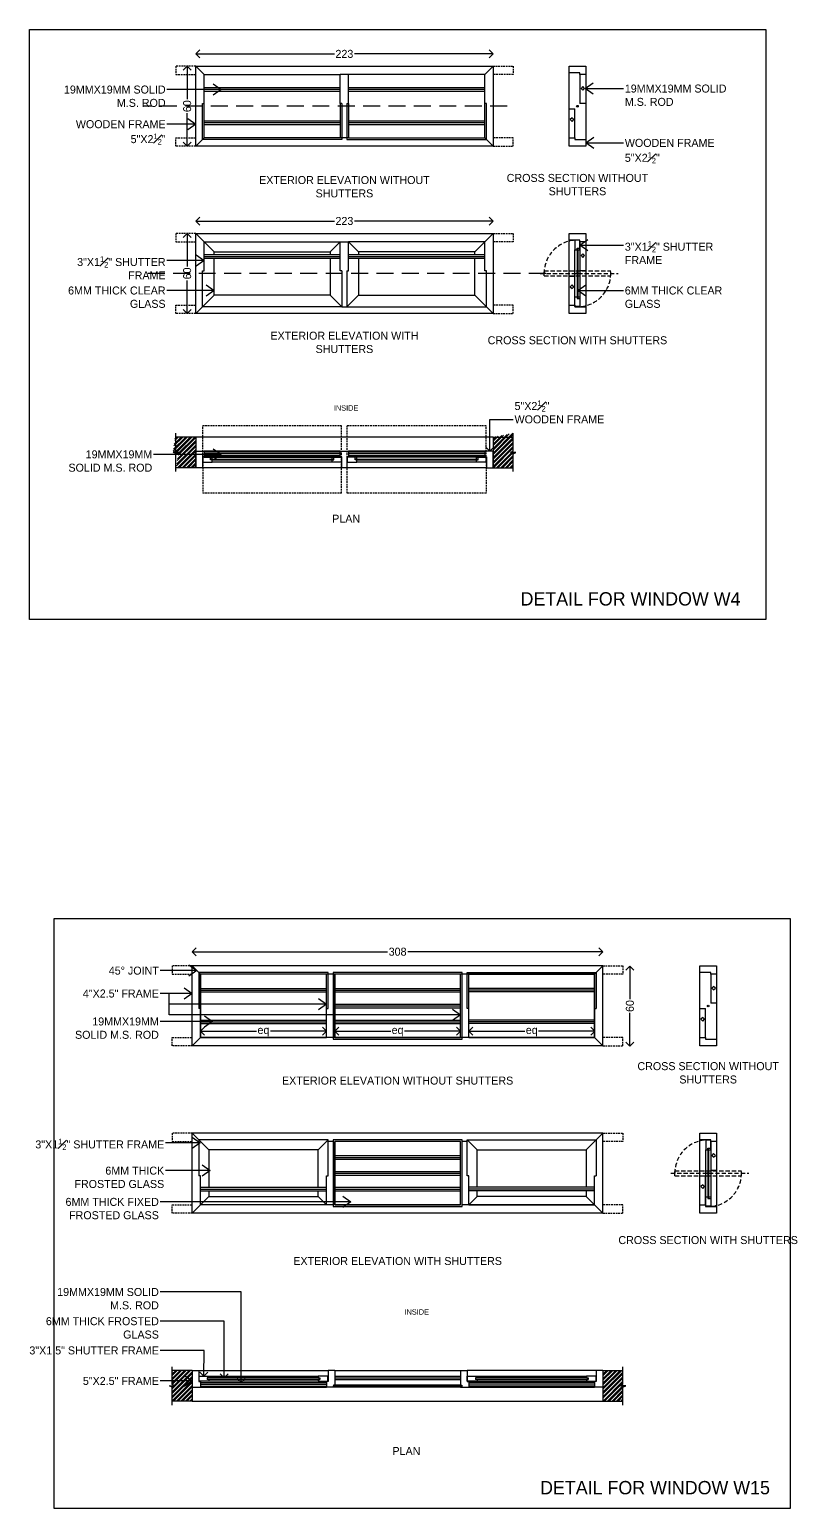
# Model space of a CAD drawing. Header units: metres. Extents: x -16 to 65907, y -5261 to 15511.
# Drawn here: x 33660 to 34236, y 8666 to 9775 of the extents above; entities that cross this region are included whole.
import ezdxf

# ---------------------------------------------------------------- set-up
doc = ezdxf.new("R2010")
doc.units = ezdxf.units.M
doc.header["$PDMODE"] = 67
doc.header["$PDSIZE"] = -5
doc.linetypes.add('DASHED', pattern=[19.05, 12.7, -6.35])
doc.layers.get('0').update_dxf_attribs({"color": 6})
for name, color, linetype in [('BC-DIMENSION', 8, 'Continuous'), ('BC-GREYCOLOR', 8, 'Continuous'), ('BC-HATCH', 8, 'Continuous'), ('BC-JOINERY', 93, 'Continuous'), ('BC-TEXT', 7, 'Continuous'), ('BC-WHITECOLOR', 7, 'Continuous')]:
    doc.layers.add(name, color=color, linetype=linetype)
doc.styles.add('BC-1IN10-2', font='FreeSans.ttf', dxfattribs={"height": 4})
doc.styles.add('BC-1IN10-3', font='FreeSans.ttf', dxfattribs={"height": 6})
doc.styles.add('BC-1IN50-1', font='FreeSans.ttf', dxfattribs={"height": 10})
doc.dimstyles.new('BC-1IN10-3', dxfattribs={"dimtxt": 6, "dimasz": 6, "dimexe": 0.18, "dimexo": 0.0625, "dimgap": 1, "dimtad": 0, "dimtoh": 1, "dimzin": 12, "dimdsep": 46, "dimtxsty": 'BC-1IN10-3', "dimblk": 'OPEN90', "dimcen": 0.09, "dimse1": 1, "dimse2": 1, "dimclrd": 256, "dimclre": 256, "dimclrt": 7, "dimadec": 0, "dimazin": 0, "dimtfac": 1, "dimtdec": 1, "dimtofl": 0, "dimtmove": 1, "dimatfit": 3, "dimldrblk": 'OPEN90', "dimfxl": 0, "dimtolj": 1, "dimtzin": 0, "dimlwd": -3, "dimarcsym": 0})
doc.dimstyles.new('BC-1IN50-1', dxfattribs={"dimtxt": 10, "dimasz": 10, "dimexe": 0.18, "dimexo": 0.0625, "dimgap": 1, "dimtad": 0, "dimdec": 1, "dimzin": 12, "dimdsep": 46, "dimtxsty": 'BC-1IN50-1', "dimblk": 'OPEN90', "dimcen": 0.09, "dimse1": 1, "dimse2": 1, "dimclrd": 8, "dimclre": 256, "dimclrt": 7, "dimadec": 0, "dimazin": 0, "dimtfac": 1, "dimtdec": 0, "dimtofl": 0, "dimtmove": 1, "dimatfit": 3, "dimfxl": 0, "dimtolj": 1, "dimtzin": 0, "dimlwd": -3, "dimarcsym": 0})

# ---------------------------------------------------------------- blocks, each defined once
blk = doc.blocks.new('_OPEN90')
at = {"color": 0, "linetype": 'ByBlock'}
for p, q in [((0, 0), (-1, 0)), ((-0.5, 0.5), (0, 0)), ((0, 0), (-0.5, -0.5))]:
    blk.add_line(p, q, dxfattribs=at)
blk = doc.blocks.new('*D818')
at = {"layer": 'BC-DIMENSION', "lineweight": -3}
for p, q in [((33791, 9756.3), (33889, 9756.3)), ((34002, 9756.3), (33904, 9756.3))]:
    blk.add_line(p, q, dxfattribs=at)
at = {"layer": 'Defpoints', "color": 0}
for p in [(33785, 9756.3), (33785, 9747.1), (34008, 9747.1)]:
    blk.add_point(p, dxfattribs=at)
at = {"layer": 'BC-DIMENSION', "lineweight": -3, "xscale": 6, "yscale": 6, "zscale": 6, "rotation": 180}
blk.add_blockref('_OPEN90', (33785, 9756.3), dxfattribs=at)
at = {"layer": 'BC-DIMENSION', "lineweight": -3, "xscale": 6, "yscale": 6, "zscale": 6}
blk.add_blockref('_OPEN90', (34008, 9756.3), dxfattribs=at)
at = {"layer": 'BC-DIMENSION', "color": 7, "insert": (33896.5, 9756.3), "char_height": 6, "attachment_point": 5, "style": 'BC-1IN10-3'}
blk.add_mtext('\\A1;223', dxfattribs=at)
blk = doc.blocks.new('*D820')
at = {"layer": 'BC-DIMENSION', "lineweight": -3}
for p, q in [((33778.6, 9741.1), (33778.6, 9722.3)), ((33778.6, 9693.1), (33778.6, 9711.9))]:
    blk.add_line(p, q, dxfattribs=at)
at = {"layer": 'Defpoints', "color": 0}
for p in [(33778.6, 9747.1), (33785, 9747.1), (33785, 9687.1)]:
    blk.add_point(p, dxfattribs=at)
at = {"layer": 'BC-DIMENSION', "lineweight": -3, "xscale": 6, "yscale": 6, "zscale": 6}
for p, rotation in [((33778.6, 9747.1), 90), ((33778.6, 9687.1), 270)]:
    blk.add_blockref('_OPEN90', p, dxfattribs=dict(at, rotation=rotation))
at = {"layer": 'BC-DIMENSION', "color": 7, "insert": (33778.6, 9717.1), "char_height": 6, "attachment_point": 5, "rotation": 90, "style": 'BC-1IN10-3'}
blk.add_mtext('\\A1;60', dxfattribs=at)
blk = doc.blocks.new('*D821')
at = {"layer": 'BC-DIMENSION', "lineweight": -3}
for p, q in [((33791, 9631), (33889, 9631)), ((34002, 9631), (33904, 9631))]:
    blk.add_line(p, q, dxfattribs=at)
at = {"layer": 'Defpoints', "color": 0}
for p in [(33785, 9631), (33785, 9621.7), (34008, 9621.7)]:
    blk.add_point(p, dxfattribs=at)
at = {"layer": 'BC-DIMENSION', "lineweight": -3, "xscale": 6, "yscale": 6, "zscale": 6, "rotation": 180}
blk.add_blockref('_OPEN90', (33785, 9631), dxfattribs=at)
at = {"layer": 'BC-DIMENSION', "lineweight": -3, "xscale": 6, "yscale": 6, "zscale": 6}
blk.add_blockref('_OPEN90', (34008, 9631), dxfattribs=at)
at = {"layer": 'BC-DIMENSION', "color": 7, "insert": (33896.5, 9631), "char_height": 6, "attachment_point": 5, "style": 'BC-1IN10-3'}
blk.add_mtext('\\A1;223', dxfattribs=at)
blk = doc.blocks.new('*D822')
at = {"layer": 'BC-DIMENSION', "lineweight": -3}
for p, q in [((33778.6, 9615.7), (33778.6, 9596.9)), ((33778.6, 9567.7), (33778.6, 9586.5))]:
    blk.add_line(p, q, dxfattribs=at)
at = {"layer": 'Defpoints', "color": 0}
for p in [(33778.6, 9621.7), (33785, 9621.7), (33785, 9561.7)]:
    blk.add_point(p, dxfattribs=at)
at = {"layer": 'BC-DIMENSION', "lineweight": -3, "xscale": 6, "yscale": 6, "zscale": 6}
for p, rotation in [((33778.6, 9621.7), 90), ((33778.6, 9561.7), 270)]:
    blk.add_blockref('_OPEN90', p, dxfattribs=dict(at, rotation=rotation))
at = {"layer": 'BC-DIMENSION', "color": 7, "insert": (33778.6, 9591.7), "char_height": 6, "attachment_point": 5, "rotation": 90, "style": 'BC-1IN10-3'}
blk.add_mtext('\\A1;60', dxfattribs=at)
blk = doc.blocks.new('*D878')
at = {"layer": 'BC-DIMENSION', "lineweight": -3}
for p, q in [((33788.4, 9083), (33928.9, 9083)), ((34084.4, 9083), (33944, 9083))]:
    blk.add_line(p, q, dxfattribs=at)
at = {"layer": 'Defpoints', "color": 0}
for p in [(33782.4, 9072.3), (34090.4, 9083), (34090.4, 9072.3)]:
    blk.add_point(p, dxfattribs=at)
at = {"layer": 'BC-DIMENSION', "lineweight": -3, "xscale": 6, "yscale": 6, "zscale": 6, "rotation": 180}
blk.add_blockref('_OPEN90', (33782.4, 9083), dxfattribs=at)
at = {"layer": 'BC-DIMENSION', "lineweight": -3, "xscale": 6, "yscale": 6, "zscale": 6}
blk.add_blockref('_OPEN90', (34090.4, 9083), dxfattribs=at)
at = {"layer": 'BC-DIMENSION', "color": 7, "insert": (33936.4, 9083), "char_height": 6, "attachment_point": 5, "style": 'BC-1IN10-3'}
blk.add_mtext('\\A1;308', dxfattribs=at)
blk = doc.blocks.new('*D879')
at = {"layer": 'BC-DIMENSION', "lineweight": -3}
for p, q in [((34110.6, 9066.3), (34110.6, 9047.5)), ((34110.6, 9018.3), (34110.6, 9037.1))]:
    blk.add_line(p, q, dxfattribs=at)
at = {"layer": 'Defpoints', "color": 0}
for p in [(34090.4, 9072.3), (34090.4, 9012.3), (34110.6, 9012.3)]:
    blk.add_point(p, dxfattribs=at)
at = {"layer": 'BC-DIMENSION', "lineweight": -3, "xscale": 6, "yscale": 6, "zscale": 6}
for p, rotation in [((34110.6, 9072.3), 90), ((34110.6, 9012.3), 270)]:
    blk.add_blockref('_OPEN90', p, dxfattribs=dict(at, rotation=rotation))
at = {"layer": 'BC-DIMENSION', "color": 7, "insert": (34110.6, 9042.3), "char_height": 6, "attachment_point": 5, "rotation": 90, "style": 'BC-1IN10-3'}
blk.add_mtext('\\A1;60', dxfattribs=at)
blk = doc.blocks.new('*D880')
at = {"layer": 'BC-DIMENSION', "lineweight": -3}
for p, q in [((33794.7, 9023.4), (33830.7, 9023.4)), ((33877, 9023.4), (33841, 9023.4))]:
    blk.add_line(p, q, dxfattribs=at)
at = {"layer": 'Defpoints', "color": 0}
for p in [(33788.7, 9023.4), (33788.7, 9018.6), (33883, 9018.6)]:
    blk.add_point(p, dxfattribs=at)
at = {"layer": 'BC-DIMENSION', "lineweight": -3, "xscale": 6, "yscale": 6, "zscale": 6, "rotation": 180}
blk.add_blockref('_OPEN90', (33788.7, 9023.4), dxfattribs=at)
at = {"layer": 'BC-DIMENSION', "lineweight": -3, "xscale": 6, "yscale": 6, "zscale": 6}
blk.add_blockref('_OPEN90', (33883, 9023.4), dxfattribs=at)
at = {"layer": 'BC-DIMENSION', "color": 7, "insert": (33835.8, 9023.4), "char_height": 6, "attachment_point": 5, "style": 'BC-1IN10-3'}
blk.add_mtext('\\A1;{eq}', dxfattribs=at)
blk = doc.blocks.new('*D881')
at = {"layer": 'BC-DIMENSION', "lineweight": -3}
for p, q in [((33895.3, 9023.4), (33931.3, 9023.4)), ((33977.6, 9023.4), (33941.5, 9023.4))]:
    blk.add_line(p, q, dxfattribs=at)
at = {"layer": 'Defpoints', "color": 0}
for p in [(33889.3, 9023.4), (33889.3, 9018.6), (33983.6, 9018.6)]:
    blk.add_point(p, dxfattribs=at)
at = {"layer": 'BC-DIMENSION', "lineweight": -3, "xscale": 6, "yscale": 6, "zscale": 6, "rotation": 180}
blk.add_blockref('_OPEN90', (33889.3, 9023.4), dxfattribs=at)
at = {"layer": 'BC-DIMENSION', "lineweight": -3, "xscale": 6, "yscale": 6, "zscale": 6}
blk.add_blockref('_OPEN90', (33983.6, 9023.4), dxfattribs=at)
at = {"layer": 'BC-DIMENSION', "color": 7, "insert": (33936.4, 9023.4), "char_height": 6, "attachment_point": 5, "style": 'BC-1IN10-3'}
blk.add_mtext('\\A1;{eq}', dxfattribs=at)
blk = doc.blocks.new('*D882')
at = {"layer": 'BC-DIMENSION', "lineweight": -3}
for p, q in [((33995.8, 9023.4), (34031.9, 9023.4)), ((34078.2, 9023.4), (34042.1, 9023.4))]:
    blk.add_line(p, q, dxfattribs=at)
at = {"layer": 'Defpoints', "color": 0}
for p in [(33989.8, 9023.4), (33989.8, 9018.6), (34084.2, 9018.6)]:
    blk.add_point(p, dxfattribs=at)
at = {"layer": 'BC-DIMENSION', "lineweight": -3, "xscale": 6, "yscale": 6, "zscale": 6, "rotation": 180}
blk.add_blockref('_OPEN90', (33989.8, 9023.4), dxfattribs=at)
at = {"layer": 'BC-DIMENSION', "lineweight": -3, "xscale": 6, "yscale": 6, "zscale": 6}
blk.add_blockref('_OPEN90', (34084.2, 9023.4), dxfattribs=at)
at = {"layer": 'BC-DIMENSION', "color": 7, "insert": (34037, 9023.4), "char_height": 6, "attachment_point": 5, "style": 'BC-1IN10-3'}
blk.add_mtext('\\A1;{eq}', dxfattribs=at)

msp = doc.modelspace()

# ---------------------------------------------------------------- hatches: boundary and pattern name
at = {"layer": 'BC-GREYCOLOR'}
h = msp.add_hatch(dxfattribs=at)
h.set_pattern_fill('ANSI32', color=256, scale=0.25, style=0)
h.paths.add_polyline_path([(33782.422, 8745.942), (33782.422, 8768.942), (33767.422, 8768.942), (33767.422, 8758.509), (33769.442, 8757.442), (33765.402, 8757.442), (33767.422, 8756.374), (33767.422, 8745.942)])
h = msp.add_hatch(dxfattribs=at)
h.set_pattern_fill('ANSI32', color=256, scale=0.25, style=0)
h.paths.add_polyline_path([(34105.422, 8758.509), (34105.422, 8768.942), (34090.422, 8768.942), (34090.422, 8756.442), (34090.422, 8745.942), (34105.422, 8745.942), (34105.422, 8756.374), (34107.442, 8757.442), (34103.402, 8757.442)])
at = {"layer": 'BC-HATCH'}
h = msp.add_hatch(dxfattribs=at)
h.set_pattern_fill('ANSI32', color=256, scale=0.25, style=0)
h.set_pattern_definition([(45, (214.4958, 779.009), (-1.68379802, 1.68379802), []), (45, (215.6183, 779.009), (-1.68379802, 1.68379802), [])])
edge = h.paths.add_edge_path()
edge.add_line((34023.027, 9443.102), (34023.027, 9456.41))
edge.add_line((34023.027, 9456.41), (34025.047, 9457.477))
edge.add_line((34025.047, 9457.477), (34021.006, 9457.477))
edge.add_line((34021.006, 9457.477), (34023.027, 9458.544))
edge.add_line((34023.027, 9458.544), (34023.027, 9471.852))
edge.add_line((34008.027, 9468.977), (34023.027, 9468.977))
edge.add_line((34008.027, 9468.977), (34008.027, 9445.977))
edge.add_line((34008.027, 9445.977), (34023.027, 9445.977))
edge = h.paths.add_edge_path()
edge.add_line((33785.027, 9468.977), (33785.027, 9445.977))
edge.add_line((33785.027, 9468.977), (33770.027, 9468.977))
edge.add_line((33770.027, 9458.544), (33770.027, 9471.852))
edge.add_line((33768.006, 9457.477), (33770.027, 9458.544))
edge.add_line((33772.047, 9457.477), (33768.006, 9457.477))
edge.add_line((33770.027, 9456.41), (33772.047, 9457.477))
edge.add_line((33770.027, 9443.102), (33770.027, 9456.41))
edge.add_line((33785.027, 9445.977), (33770.027, 9445.977))

# ---------------------------------------------------------------- linework, layer by layer
for p, q in [((34065.017, 9747.084), (34077.517, 9747.084)), ((34065.017, 9621.705), (34077.517, 9621.705)), ((34163.032, 9072.341), (34175.532, 9072.341)), ((34163.032, 8946.913), (34175.532, 8946.913))]:
    msp.add_line(p, q)
at = {"layer": 'BC-GREYCOLOR'}
for p, q in [((33791.277, 9740.834), (33785.027, 9747.084)), ((33899.652, 9740.834), (33893.402, 9740.834)), ((34001.777, 9740.834), (34008.027, 9747.084)), ((33791.277, 9693.334), (33785.027, 9687.084)), ((33899.652, 9693.334), (33893.402, 9693.334)), ((34008.027, 9687.084), (34001.777, 9693.334)), ((33798.777, 9607.955), (33785.027, 9621.705)), ((33885.902, 9607.955), (33893.402, 9615.455)), ((33893.402, 9615.455), (33899.652, 9615.455)), ((33899.652, 9615.455), (33907.152, 9607.955)), ((33994.277, 9607.955), (34008.027, 9621.705)), ((33798.777, 9575.455), (33785.027, 9561.705)), ((33885.902, 9575.455), (33894.652, 9566.705)), ((33898.402, 9566.705), (33907.152, 9575.455)), ((33994.277, 9575.455), (34008.027, 9561.705)), ((33894.652, 9566.705), (33898.402, 9566.705)), ((34008.027, 9468.977), (33785.027, 9468.977)), ((33788.672, 9066.091), (33782.422, 9072.341)), ((34084.172, 9066.091), (34090.422, 9072.341)), ((33889.256, 9066.091), (33883.006, 9066.091)), ((33989.839, 9066.091), (33983.589, 9066.091)), ((33788.672, 9018.591), (33782.422, 9012.341)), ((33889.256, 9018.591), (33883.006, 9018.591)), ((33989.839, 9018.591), (33983.589, 9018.591)), ((34084.172, 9018.591), (34090.422, 9012.341)), ((33787.422, 8941.913), (33782.422, 8946.913)), ((33794.922, 8934.413), (33787.422, 8941.913)), ((33876.756, 8934.413), (33884.256, 8941.913)), ((33888.006, 8940.663), (33884.256, 8940.663)), ((33988.589, 8940.663), (33984.839, 8940.663)), ((33996.089, 8934.413), (33988.589, 8941.913)), ((34077.922, 8934.413), (34085.422, 8941.913)), ((34085.422, 8941.913), (34090.422, 8946.913)), ((33794.922, 8899.413), (33788.672, 8893.163)), ((33876.756, 8899.413), (33883.006, 8893.163)), ((33996.089, 8899.413), (33989.839, 8893.163)), ((34084.172, 8893.163), (34077.922, 8899.413)), ((33788.672, 8893.163), (33782.422, 8886.913)), ((33888.006, 8893.163), (33883.006, 8893.163)), ((33989.839, 8893.163), (33984.839, 8893.163)), ((34084.172, 8893.163), (34090.422, 8886.913)), ((33782.422, 8745.942), (34090.422, 8745.942))]:
    msp.add_line(p, q, dxfattribs=at)
at = {"layer": 'BC-GREYCOLOR', "linetype": 'DASHED'}
for p, q in [((34018.526, 9717.084), (33745.466, 9717.084)), ((34047.587, 9591.705), (33745.466, 9591.705))]:
    msp.add_line(p, q, dxfattribs=at)
at = {"layer": 'BC-GREYCOLOR', "linetype": 'DASHED', "ltscale": 0.25}
for p, q in [((34046.267, 9593.605), (34096.267, 9593.605)), ((34046.267, 9589.805), (34046.267, 9593.605)), ((34096.267, 9589.805), (34096.267, 9593.605)), ((34043.34, 9591.705), (34101.868, 9591.705)), ((34046.267, 9589.805), (34096.267, 9589.805)), ((34141.355, 8916.913), (34199.883, 8916.913)), ((34144.282, 8918.813), (34194.282, 8918.813)), ((34144.282, 8915.013), (34144.282, 8918.813)), ((34194.282, 8915.013), (34194.282, 8918.813)), ((34144.282, 8915.013), (34194.282, 8915.013))]:
    msp.add_line(p, q, dxfattribs=at)
at = {"layer": 'BC-GREYCOLOR', "linetype": 'DASHED', "ltscale": 0.1}
for p, q in [((33790.227, 9450.327), (33790.227, 9477.467)), ((33894.452, 9477.467), (33790.227, 9477.467)), ((33894.452, 9426.987), (33894.452, 9477.467)), ((34002.827, 9477.467), (33898.602, 9477.467)), ((33898.602, 9426.987), (33898.602, 9477.467)), ((34002.827, 9450.327), (34002.827, 9477.467)), ((33790.227, 9454.127), (33790.227, 9426.987)), ((34002.827, 9454.127), (34002.827, 9426.987)), ((33894.452, 9426.987), (33790.227, 9426.987)), ((34002.827, 9426.987), (33898.602, 9426.987))]:
    msp.add_line(p, q, dxfattribs=at)
for points in [[(33785.027, 9747.084), (33770.027, 9747.084), (33770.027, 9740.834), (33785.027, 9740.834)], [(34008.027, 9747.084), (34023.027, 9747.084), (34023.027, 9740.834), (34008.027, 9740.834)], [(33785.027, 9687.084), (33770.027, 9687.084), (33770.027, 9693.334), (33785.027, 9693.334)], [(34008.027, 9687.084), (34023.027, 9687.084), (34023.027, 9693.334), (34008.027, 9693.334)], [(33785.027, 9621.705), (33770.027, 9621.705), (33770.027, 9615.455), (33785.027, 9615.455)], [(34008.027, 9621.705), (34023.027, 9621.705), (34023.027, 9615.455), (34008.027, 9615.455)], [(33785.027, 9561.705), (33770.027, 9561.705), (33770.027, 9567.955), (33785.027, 9567.955)], [(34008.027, 9561.705), (34023.027, 9561.705), (34023.027, 9567.955), (34008.027, 9567.955)], [(33782.422, 9072.341), (33767.422, 9072.341), (33767.422, 9066.091), (33782.422, 9066.091)], [(34090.422, 9072.341), (34105.422, 9072.341), (34105.422, 9066.091), (34090.422, 9066.091)], [(33782.422, 9012.341), (33767.422, 9012.341), (33767.422, 9018.591), (33782.422, 9018.591)], [(34090.422, 9012.341), (34105.422, 9012.341), (34105.422, 9018.591), (34090.422, 9018.591)], [(33782.422, 8946.913), (33767.422, 8946.913), (33767.422, 8940.663), (33782.422, 8940.663)], [(34090.422, 8946.913), (34105.422, 8946.913), (34105.422, 8940.663), (34090.422, 8940.663)], [(33782.422, 8886.913), (33767.422, 8886.913), (33767.422, 8893.163), (33782.422, 8893.163)], [(34090.422, 8886.913), (34105.422, 8886.913), (34105.422, 8893.163), (34090.422, 8893.163)]]:
    msp.add_lwpolyline(points, dxfattribs=at)
at = {"layer": 'BC-GREYCOLOR', "linetype": 'DASHED', "ltscale": 0.25}
for centre, start, end in [((34071.267, 9591.705), 85.641318, 180), ((34071.267, 9591.705), 265.641318, 0), ((34169.282, 8916.913), 85.641318, 180), ((34169.282, 8916.913), 265.641318, 0)]:
    msp.add_arc(centre, 25, start, end, dxfattribs=at)
at = {"layer": 'BC-JOINERY'}
for p, q in [((34070.992, 9610.583), (34071.592, 9610.583)), ((34070.992, 9609.333), (34070.992, 9610.583)), ((34071.592, 9610.583), (34073.167, 9610.583)), ((34071.592, 9609.333), (34071.592, 9610.583)), ((34071.592, 9573.077), (34070.992, 9573.077)), ((34070.992, 9572.827), (34071.592, 9572.827)), ((34071.592, 9572.827), (34073.167, 9572.827)), ((33796.177, 9452.452), (33796.177, 9454.027)), ((33796.177, 9451.852), (33796.177, 9452.452)), ((33797.427, 9452.452), (33796.177, 9452.452)), ((33797.427, 9451.852), (33796.177, 9451.852)), ((33888.252, 9452.452), (33888.252, 9451.852)), ((33888.502, 9452.452), (33888.502, 9454.027)), ((33888.502, 9451.852), (33888.502, 9452.452)), ((33904.552, 9452.452), (33904.552, 9454.027)), ((33904.552, 9451.852), (33904.552, 9452.452)), ((33905.802, 9452.452), (33904.552, 9452.452)), ((33905.802, 9451.852), (33904.552, 9451.852)), ((33996.627, 9452.452), (33996.627, 9451.852)), ((33996.877, 9452.452), (33996.877, 9454.027)), ((33996.877, 9451.852), (33996.877, 9452.452)), ((34169.007, 8935.791), (34169.607, 8935.791)), ((34169.007, 8934.541), (34169.007, 8935.791)), ((34169.607, 8935.791), (34171.182, 8935.791)), ((34169.607, 8934.541), (34169.607, 8935.791)), ((34169.607, 8898.286), (34169.007, 8898.286)), ((34169.007, 8898.036), (34169.607, 8898.036)), ((34169.607, 8898.036), (34171.182, 8898.036)), ((33782.422, 8768.942), (33782.422, 8756.442)), ((33782.422, 8768.942), (33787.422, 8768.942)), ((33787.422, 8768.942), (33787.422, 8760.792)), ((33794.822, 8763.392), (33793.572, 8763.392)), ((33793.572, 8763.392), (33793.572, 8762.142)), ((33794.822, 8762.142), (33793.572, 8762.142)), ((33876.856, 8763.392), (33878.106, 8763.392)), ((33876.856, 8762.142), (33878.106, 8762.142)), ((33878.106, 8763.392), (33878.106, 8762.142)), ((33889.256, 8768.942), (33884.256, 8768.942)), ((33884.256, 8768.942), (33884.256, 8760.792)), ((33889.256, 8768.942), (33889.256, 8758.042)), ((33983.589, 8768.942), (33983.589, 8758.042)), ((33983.589, 8768.942), (33988.589, 8768.942)), ((33988.589, 8768.942), (33988.589, 8760.792)), ((33995.989, 8763.392), (33994.739, 8763.392)), ((33994.739, 8763.392), (33994.739, 8762.142)), ((33995.989, 8762.142), (33994.739, 8762.142)), ((34078.022, 8763.392), (34079.272, 8763.392)), ((34078.022, 8762.142), (34079.272, 8762.142)), ((34079.272, 8763.392), (34079.272, 8762.142)), ((34090.422, 8768.942), (34085.422, 8768.942)), ((34085.422, 8768.942), (34085.422, 8760.792)), ((34090.422, 8768.942), (34090.422, 8756.442)), ((33782.422, 8756.442), (33788.672, 8756.442)), ((33787.422, 8760.792), (33788.672, 8760.792)), ((33788.672, 8760.792), (33788.672, 8756.442)), ((33883.006, 8760.792), (33883.006, 8756.442)), ((33884.256, 8760.792), (33883.006, 8760.792)), ((33888.256, 8756.442), (33883.006, 8756.442)), ((33889.256, 8758.042), (33888.256, 8758.042)), ((33888.256, 8758.042), (33888.256, 8756.442)), ((33983.589, 8758.042), (33984.589, 8758.042)), ((33984.589, 8758.042), (33984.589, 8756.442)), ((33984.589, 8756.442), (33989.839, 8756.442)), ((33988.589, 8760.792), (33989.839, 8760.792)), ((33989.839, 8760.792), (33989.839, 8756.442)), ((34084.172, 8760.792), (34084.172, 8756.442)), ((34085.422, 8760.792), (34084.172, 8760.792)), ((34090.422, 8756.442), (34084.172, 8756.442))]:
    msp.add_line(p, q, dxfattribs=at)
for points in [[(34077.517, 9740.834), (34073.167, 9740.834), (34073.167, 9742.084), (34065.017, 9742.084), (34065.017, 9747.084), (34077.517, 9747.084)], [(34065.017, 9693.334), (34069.367, 9693.334), (34069.367, 9692.084), (34077.517, 9692.084), (34077.517, 9687.084), (34065.017, 9687.084)], [(34077.517, 9615.455), (34073.167, 9615.455), (34073.167, 9616.705), (34065.017, 9616.705), (34065.017, 9621.705), (34077.517, 9621.705)], [(34065.017, 9567.955), (34069.367, 9567.955), (34069.367, 9566.705), (34077.517, 9566.705), (34077.517, 9561.705), (34065.017, 9561.705)], [(33791.277, 9458.477), (33791.277, 9454.127), (33790.027, 9454.127), (33790.027, 9445.977), (33785.027, 9445.977), (33785.027, 9458.477)], [(33894.652, 9445.977), (33894.652, 9454.127), (33893.402, 9454.127), (33893.402, 9458.477), (33899.652, 9458.477), (33899.652, 9454.127), (33898.402, 9454.127), (33898.402, 9445.977), (33894.652, 9445.977)], [(34001.777, 9458.477), (34001.777, 9454.127), (34003.027, 9454.127), (34003.027, 9445.977), (34008.027, 9445.977), (34008.027, 9458.477)], [(34175.532, 9066.091), (34171.182, 9066.091), (34171.182, 9067.341), (34163.032, 9067.341), (34163.032, 9072.341), (34175.532, 9072.341)], [(34163.032, 9018.591), (34167.382, 9018.591), (34167.382, 9017.341), (34175.532, 9017.341), (34175.532, 9012.341), (34163.032, 9012.341)], [(34175.532, 8940.663), (34171.182, 8940.663), (34171.182, 8941.913), (34163.032, 8941.913), (34163.032, 8946.913), (34175.532, 8946.913)], [(34163.032, 8893.163), (34167.382, 8893.163), (34167.382, 8891.913), (34175.532, 8891.913), (34175.532, 8886.913), (34163.032, 8886.913)], [(33888.256, 8756.442), (33888.256, 8757.442), (33889.256, 8757.442), (33889.256, 8756.442)], [(33984.589, 8756.442), (33984.589, 8757.442), (33983.589, 8757.442), (33983.589, 8756.442)]]:
    msp.add_lwpolyline(points, close=True, dxfattribs=at)
for points in [[(34071.592, 9609.333), (34073.167, 9609.333), (34073.167, 9616.533), (34069.417, 9616.533), (34069.417, 9609.333), (34070.992, 9609.333)], [(34071.592, 9574.077), (34073.167, 9574.077), (34073.167, 9566.877), (34069.417, 9566.877), (34069.417, 9574.077), (34070.992, 9574.077)], [(33797.427, 9452.452), (33797.427, 9454.027), (33790.227, 9454.027), (33790.227, 9450.277), (33797.427, 9450.277), (33797.427, 9451.852)], [(33887.252, 9452.452), (33887.252, 9454.027), (33894.452, 9454.027), (33894.452, 9450.277), (33887.252, 9450.277), (33887.252, 9451.852)], [(33905.802, 9452.452), (33905.802, 9454.027), (33898.602, 9454.027), (33898.602, 9450.277), (33905.802, 9450.277), (33905.802, 9451.852)], [(33995.627, 9452.452), (33995.627, 9454.027), (34002.827, 9454.027), (34002.827, 9450.277), (33995.627, 9450.277), (33995.627, 9451.852)], [(34169.607, 8934.541), (34171.182, 8934.541), (34171.182, 8941.741), (34167.432, 8941.741), (34167.432, 8934.541), (34169.007, 8934.541)], [(34169.607, 8899.286), (34171.182, 8899.286), (34171.182, 8892.086), (34167.432, 8892.086), (34167.432, 8899.286), (34169.007, 8899.286)], [(33794.822, 8762.142), (33794.822, 8760.892), (33787.522, 8760.892), (33787.522, 8764.642), (33794.822, 8764.642), (33794.822, 8763.392)], [(33876.856, 8762.142), (33876.856, 8760.892), (33884.156, 8760.892), (33884.156, 8764.642), (33876.856, 8764.642), (33876.856, 8763.392)], [(33995.989, 8762.142), (33995.989, 8760.892), (33988.689, 8760.892), (33988.689, 8764.642), (33995.989, 8764.642), (33995.989, 8763.392)], [(34078.022, 8762.142), (34078.022, 8760.892), (34085.322, 8760.892), (34085.322, 8764.642), (34078.022, 8764.642), (34078.022, 8763.392)]]:
    msp.add_lwpolyline(points, dxfattribs=at)
at = {"layer": 'BC-WHITECOLOR'}
for p, q in [((33791.277, 9740.834), (33893.402, 9740.834)), ((33791.277, 9719.084), (33791.277, 9740.834)), ((33893.402, 9719.084), (33893.402, 9740.834)), ((33899.652, 9719.084), (33899.652, 9740.834)), ((34001.777, 9740.834), (33899.652, 9740.834)), ((34065.017, 9693.334), (34065.017, 9742.084)), ((34073.167, 9740.834), (34073.167, 9719.084)), ((34077.517, 9740.834), (34077.517, 9692.084)), ((33893.402, 9730.928), (33791.277, 9730.928)), ((33893.402, 9729.584), (33791.277, 9729.584)), ((33893.402, 9728.241), (33791.277, 9728.241)), ((34001.777, 9730.928), (33899.652, 9730.928)), ((34001.777, 9729.584), (33899.652, 9729.584)), ((34001.777, 9728.241), (33899.652, 9728.241)), ((33790.027, 9692.084), (33790.027, 9719.084)), ((33790.027, 9719.084), (33791.277, 9719.084)), ((33791.277, 9693.334), (33791.277, 9719.084)), ((33894.652, 9719.084), (33893.402, 9719.084)), ((33893.402, 9719.084), (33893.402, 9693.334)), ((33894.652, 9719.084), (33894.652, 9692.084)), ((33898.402, 9719.084), (33899.652, 9719.084)), ((33899.652, 9719.084), (33899.652, 9693.334)), ((34001.777, 9693.334), (34001.777, 9719.084)), ((34077.517, 9719.084), (34073.167, 9719.084)), ((33893.402, 9705.928), (33791.277, 9705.928)), ((33893.402, 9704.584), (33791.277, 9704.584)), ((34001.777, 9705.928), (33899.652, 9705.928)), ((34001.777, 9704.584), (33899.652, 9704.584)), ((34065.017, 9715.084), (34069.367, 9715.084)), ((34069.367, 9693.334), (34069.367, 9715.084)), ((33893.402, 9703.241), (33791.277, 9703.241)), ((33893.402, 9693.334), (33791.277, 9693.334)), ((34001.777, 9703.241), (33899.652, 9703.241)), ((33899.652, 9693.334), (34001.777, 9693.334)), ((33894.652, 9692.084), (33790.027, 9692.084)), ((33791.277, 9615.455), (33893.402, 9615.455)), ((33893.402, 9593.705), (33893.402, 9615.455)), ((33899.652, 9593.705), (33899.652, 9615.455)), ((34001.777, 9615.455), (33899.652, 9615.455)), ((34065.017, 9567.955), (34065.017, 9616.705)), ((34073.167, 9615.455), (34073.167, 9593.705)), ((34077.517, 9615.455), (34077.517, 9566.705)), ((33893.402, 9605.549), (33791.277, 9605.549)), ((33893.402, 9604.205), (33791.277, 9604.205)), ((34001.777, 9605.549), (33899.652, 9605.549)), ((34001.777, 9604.205), (33899.652, 9604.205)), ((34069.417, 9574.077), (34069.417, 9609.333)), ((34071.592, 9610.333), (34070.992, 9610.333)), ((34070.992, 9609.333), (34070.992, 9572.827)), ((34071.592, 9609.333), (34071.592, 9572.827)), ((34073.167, 9605.519), (34073.167, 9574.077)), ((33893.402, 9602.862), (33791.277, 9602.862)), ((33894.652, 9593.705), (33893.402, 9593.705)), ((33898.402, 9593.705), (33899.652, 9593.705)), ((34001.777, 9602.862), (33899.652, 9602.862)), ((34077.517, 9593.705), (34073.167, 9593.705)), ((34065.017, 9589.705), (34069.367, 9589.705)), ((34069.367, 9567.955), (34069.367, 9589.705)), ((33770.027, 9458.544), (33770.027, 9471.852)), ((34023.027, 9458.544), (34023.027, 9471.852)), ((33785.027, 9468.977), (33770.027, 9468.977)), ((33785.027, 9468.977), (33785.027, 9445.977)), ((34008.027, 9468.977), (34008.027, 9445.977)), ((34008.027, 9468.977), (34023.027, 9468.977)), ((33768.006, 9457.477), (33770.027, 9458.544)), ((33772.047, 9457.477), (33768.006, 9457.477)), ((33770.027, 9456.41), (33772.047, 9457.477)), ((33770.027, 9443.102), (33770.027, 9456.41)), ((33893.402, 9458.477), (33791.277, 9458.477)), ((33893.402, 9457.645), (33791.277, 9457.645)), ((33893.402, 9456.302), (33791.277, 9456.302)), ((33893.402, 9454.958), (33791.277, 9454.958)), ((33791.277, 9454.127), (33893.402, 9454.127)), ((33791.304, 9454.027), (33813.054, 9454.027)), ((33796.427, 9452.452), (33796.427, 9451.852)), ((33797.427, 9452.452), (33888.502, 9452.452)), ((33797.427, 9451.852), (33888.502, 9451.852)), ((33887.252, 9450.277), (33797.427, 9450.277)), ((33801.24, 9454.027), (33887.252, 9454.027)), ((34001.777, 9458.477), (33899.652, 9458.477)), ((34001.777, 9457.645), (33899.652, 9457.645)), ((34001.777, 9456.302), (33899.652, 9456.302)), ((34001.777, 9454.958), (33899.652, 9454.958)), ((33899.652, 9454.127), (34001.777, 9454.127)), ((33904.802, 9452.452), (33904.802, 9451.852)), ((33905.802, 9452.452), (33996.877, 9452.452)), ((33905.802, 9451.852), (33996.877, 9451.852)), ((33995.627, 9450.277), (33905.802, 9450.277)), ((34021.006, 9457.477), (34023.027, 9458.544)), ((34025.047, 9457.477), (34021.006, 9457.477)), ((34023.027, 9456.41), (34025.047, 9457.477)), ((34023.027, 9443.102), (34023.027, 9456.41)), ((33785.027, 9445.977), (33770.027, 9445.977)), ((34003.027, 9445.977), (33790.027, 9445.977)), ((34008.027, 9445.977), (34023.027, 9445.977)), ((34090.422, 9072.341), (33782.422, 9072.341)), ((33782.422, 9012.341), (33782.422, 9072.341)), ((34090.422, 9012.341), (34090.422, 9072.341)), ((33788.672, 9018.591), (33788.672, 9066.091)), ((33883.006, 9066.091), (33788.672, 9066.091)), ((33883.006, 9018.591), (33883.006, 9066.091)), ((33889.256, 9018.591), (33889.256, 9066.091)), ((33983.589, 9066.091), (33889.256, 9066.091)), ((33983.589, 9018.591), (33983.589, 9066.091)), ((33989.839, 9018.591), (33989.839, 9066.091)), ((34084.172, 9066.091), (33989.839, 9066.091)), ((33989.839, 9018.591), (33989.839, 9066.091)), ((33989.839, 9066.091), (34084.172, 9066.091)), ((34084.172, 9018.591), (34084.172, 9066.091)), ((34084.172, 9018.591), (34084.172, 9066.091)), ((34163.032, 9018.591), (34163.032, 9067.341)), ((34171.182, 9066.091), (34171.182, 9044.341)), ((34175.532, 9066.091), (34175.532, 9017.341)), ((33788.672, 9055.559), (33883.006, 9055.559)), ((33788.672, 9054.216), (33883.006, 9054.216)), ((33788.672, 9052.872), (33883.006, 9052.872)), ((33889.256, 9055.559), (33983.589, 9055.559)), ((33889.256, 9054.216), (33983.589, 9054.216)), ((33889.256, 9052.872), (33983.589, 9052.872)), ((34084.172, 9055.559), (33989.839, 9055.559)), ((34084.172, 9054.216), (33989.839, 9054.216)), ((34084.172, 9052.872), (33989.839, 9052.872)), ((33788.672, 9040.341), (33787.422, 9040.341)), ((33883.006, 9040.341), (33884.256, 9040.341)), ((33889.256, 9043.684), (33983.589, 9043.684)), ((33889.256, 9042.341), (33983.589, 9042.341)), ((33889.256, 9040.997), (33983.589, 9040.997)), ((33989.839, 9040.341), (33988.589, 9040.341)), ((34084.172, 9040.341), (34085.422, 9040.341)), ((34163.032, 9040.341), (34167.382, 9040.341)), ((34167.382, 9018.591), (34167.382, 9040.341)), ((34175.532, 9044.341), (34171.182, 9044.341)), ((33788.672, 9031.809), (33883.006, 9031.809)), ((33788.672, 9030.466), (33883.006, 9030.466)), ((33788.672, 9029.122), (33883.006, 9029.122)), ((33889.256, 9031.809), (33983.589, 9031.809)), ((33889.256, 9030.466), (33983.589, 9030.466)), ((33889.256, 9029.122), (33983.589, 9029.122)), ((34084.172, 9031.809), (33989.839, 9031.809)), ((34084.172, 9030.466), (33989.839, 9030.466)), ((34084.172, 9029.122), (33989.839, 9029.122)), ((33883.006, 9018.591), (33788.672, 9018.591)), ((33983.589, 9018.591), (33889.256, 9018.591)), ((34084.172, 9018.591), (33989.839, 9018.591)), ((33989.839, 9018.591), (34084.172, 9018.591)), ((34090.422, 9012.341), (33782.422, 9012.341)), ((34090.422, 8946.913), (33782.422, 8946.913)), ((33782.422, 8886.913), (33782.422, 8946.913)), ((33889.256, 8893.163), (33889.256, 8940.663)), ((33983.589, 8940.663), (33889.256, 8940.663)), ((33983.589, 8893.163), (33983.589, 8940.663)), ((34090.422, 8886.913), (34090.422, 8946.913)), ((34163.032, 8893.163), (34163.032, 8941.913)), ((34171.182, 8940.663), (34171.182, 8918.913)), ((34175.532, 8940.663), (34175.532, 8891.913)), ((33889.256, 8930.132), (33983.589, 8930.132)), ((33889.256, 8928.788), (33983.589, 8928.788)), ((34167.432, 8899.286), (34167.432, 8934.541)), ((34169.607, 8935.541), (34169.007, 8935.541)), ((34169.007, 8934.541), (34169.007, 8898.036)), ((34169.607, 8934.541), (34169.607, 8898.036)), ((34171.182, 8930.727), (34171.182, 8899.286)), ((33889.256, 8927.445), (33983.589, 8927.445)), ((33889.256, 8918.257), (33983.589, 8918.257)), ((33889.256, 8916.913), (33983.589, 8916.913)), ((34175.532, 8918.913), (34171.182, 8918.913)), ((33788.672, 8914.913), (33787.422, 8914.913)), ((33788.672, 8893.163), (33788.672, 8914.913)), ((33788.672, 8906.382), (33883.006, 8906.382)), ((33883.006, 8914.913), (33884.256, 8914.913)), ((33883.006, 8893.163), (33883.006, 8914.913)), ((33889.256, 8915.57), (33983.589, 8915.57)), ((33889.256, 8906.382), (33983.589, 8906.382)), ((33989.839, 8914.913), (33988.589, 8914.913)), ((33989.839, 8893.163), (33989.839, 8914.913)), ((34084.172, 8906.382), (33989.839, 8906.382)), ((34084.172, 8914.913), (34085.422, 8914.913)), ((34084.172, 8893.163), (34084.172, 8914.913)), ((34163.032, 8914.913), (34167.382, 8914.913)), ((34167.382, 8893.163), (34167.382, 8914.913)), ((33788.672, 8905.038), (33883.006, 8905.038)), ((33788.672, 8903.695), (33883.006, 8903.695)), ((33889.256, 8905.038), (33983.589, 8905.038)), ((33889.256, 8903.695), (33983.589, 8903.695)), ((34084.172, 8905.038), (33989.839, 8905.038)), ((34084.172, 8903.695), (33989.839, 8903.695)), ((34090.422, 8886.913), (33782.422, 8886.913)), ((33883.006, 8893.163), (33788.672, 8893.163)), ((33983.589, 8893.163), (33889.256, 8893.163)), ((34084.172, 8893.163), (33989.839, 8893.163)), ((33989.839, 8893.163), (34084.172, 8893.163)), ((33767.422, 8758.509), (33767.422, 8771.817)), ((33782.422, 8768.942), (33767.422, 8768.942)), ((33782.422, 8768.942), (33782.422, 8745.942)), ((33787.422, 8768.942), (33884.256, 8768.942)), ((33793.822, 8762.142), (33793.822, 8763.392)), ((33794.722, 8764.642), (33876.856, 8764.642)), ((33876.856, 8763.392), (33794.722, 8763.392)), ((33876.856, 8762.142), (33794.722, 8762.142)), ((33877.856, 8762.142), (33877.856, 8763.392)), ((33889.256, 8768.942), (33983.589, 8768.942)), ((33889.256, 8764.835), (33983.589, 8764.835)), ((33889.256, 8763.492), (33983.589, 8763.492)), ((33889.256, 8762.148), (33983.589, 8762.148)), ((34085.422, 8768.942), (33988.589, 8768.942)), ((33994.989, 8762.142), (33994.989, 8763.392)), ((33995.889, 8764.642), (34078.022, 8764.642)), ((34078.022, 8763.392), (33995.889, 8763.392)), ((34078.022, 8762.142), (33995.889, 8762.142)), ((34079.022, 8762.142), (34079.022, 8763.392)), ((34090.422, 8768.942), (34105.422, 8768.942)), ((34090.422, 8768.942), (34090.422, 8745.942)), ((34105.422, 8758.509), (34105.422, 8771.817)), ((33765.402, 8757.442), (33769.442, 8757.442)), ((33767.422, 8756.374), (33765.402, 8757.442)), ((33769.442, 8757.442), (33767.422, 8758.509)), ((33767.422, 8743.067), (33767.422, 8756.374)), ((33788.672, 8759.96), (33883.006, 8759.96)), ((33788.672, 8758.617), (33883.006, 8758.617)), ((33788.672, 8757.273), (33883.006, 8757.273)), ((33788.672, 8756.442), (33883.006, 8756.442)), ((33876.856, 8760.892), (33794.722, 8760.892)), ((33888.506, 8758.042), (33888.506, 8757.442)), ((33983.589, 8758.042), (33889.256, 8758.042)), ((33983.589, 8757.442), (33889.256, 8757.442)), ((33983.589, 8756.442), (33889.256, 8756.442)), ((33984.339, 8758.042), (33984.339, 8757.442)), ((34084.172, 8759.96), (33989.839, 8759.96)), ((34084.172, 8758.617), (33989.839, 8758.617)), ((34084.172, 8757.273), (33989.839, 8757.273)), ((33989.839, 8756.442), (34084.172, 8756.442)), ((34078.022, 8760.892), (33995.889, 8760.892)), ((34103.402, 8757.442), (34105.422, 8758.509)), ((34107.442, 8757.442), (34103.402, 8757.442)), ((34105.422, 8756.374), (34107.442, 8757.442)), ((34105.422, 8743.067), (34105.422, 8756.374)), ((33782.422, 8745.942), (33767.422, 8745.942)), ((34090.422, 8745.942), (34105.422, 8745.942))]:
    msp.add_line(p, q, dxfattribs=at)
for points in [[(34008.027, 9747.084), (34008.027, 9687.084), (33785.027, 9687.084), (33785.027, 9747.084)], [(34075.317, 9729.074), (34076.66, 9730.418), (34075.317, 9731.761), (34073.973, 9730.418)], [(34067.192, 9705.741), (34068.535, 9707.084), (34067.192, 9708.428), (34065.848, 9707.084)], [(34008.027, 9621.705), (34008.027, 9561.705), (33785.027, 9561.705), (33785.027, 9621.705)], [(34075.317, 9603.695), (34076.66, 9605.038), (34075.317, 9606.382), (34073.973, 9605.038)], [(34067.192, 9580.362), (34068.535, 9581.705), (34067.192, 9583.049), (34065.848, 9581.705)], [(33883.006, 9018.591), (33883.006, 9066.091), (33788.672, 9066.091), (33788.672, 9018.591)], [(33984.839, 9017.341), (33984.839, 9067.341), (33888.006, 9067.341), (33888.006, 9017.341)], [(33983.589, 9018.591), (33983.589, 9066.091), (33889.256, 9066.091), (33889.256, 9018.591)], [(33989.839, 9018.591), (33989.839, 9066.091), (34084.172, 9066.091), (34084.172, 9018.591)], [(34173.332, 9054.331), (34174.675, 9055.674), (34173.332, 9057.018), (34171.988, 9055.674)], [(34165.207, 9030.997), (34166.55, 9032.341), (34165.207, 9033.684), (34163.863, 9032.341)], [(33984.839, 8891.913), (33984.839, 8941.913), (33888.006, 8941.913), (33888.006, 8891.913)], [(33983.589, 8893.163), (33983.589, 8940.663), (33889.256, 8940.663), (33889.256, 8893.163)], [(34173.332, 8928.903), (34174.675, 8930.247), (34173.332, 8931.59), (34171.988, 8930.247)], [(34165.207, 8905.57), (34166.55, 8906.913), (34165.207, 8908.257), (34163.863, 8906.913)]]:
    msp.add_lwpolyline(points, close=True, dxfattribs=at)
for points in [[(33898.402, 9719.084), (33898.402, 9692.084), (34003.027, 9692.084), (34003.027, 9719.084), (34001.777, 9719.084), (34001.777, 9740.834)], [(33894.652, 9593.705), (33894.652, 9566.705), (33790.027, 9566.705), (33790.027, 9593.705), (33791.277, 9593.705), (33791.277, 9615.455)], [(33898.402, 9593.705), (33898.402, 9566.705), (34003.027, 9566.705), (34003.027, 9593.705), (34001.777, 9593.705), (34001.777, 9615.455)], [(33798.777, 9605.549), (33798.777, 9607.955), (33885.902, 9607.955), (33885.902, 9605.549)], [(33994.277, 9605.549), (33994.277, 9607.955), (33907.152, 9607.955), (33907.152, 9605.549)], [(33885.902, 9602.862), (33885.902, 9575.455), (33798.777, 9575.455), (33798.777, 9602.862)], [(33907.152, 9602.862), (33907.152, 9575.455), (33994.277, 9575.455), (33994.277, 9602.862)], [(33884.256, 9040.341), (33884.256, 9067.341), (33787.422, 9067.341), (33787.422, 9040.341)], [(33988.589, 9040.341), (33988.589, 9067.341), (34085.422, 9067.341), (34085.422, 9040.341)], [(33884.256, 8914.913), (33884.256, 8941.913), (33787.422, 8941.913), (33787.422, 8914.913)], [(33988.589, 8914.913), (33988.589, 8941.913), (34085.422, 8941.913), (34085.422, 8914.913)], [(33876.756, 8906.382), (33876.756, 8934.413), (33794.922, 8934.413), (33794.922, 8906.382)], [(33996.089, 8906.382), (33996.089, 8934.413), (34077.922, 8934.413), (34077.922, 8906.382)], [(33794.922, 8903.695), (33794.922, 8899.413), (33794.922, 8899.413), (33876.756, 8899.413), (33876.756, 8903.695)], [(34077.922, 8903.695), (34077.922, 8899.413), (34077.922, 8899.413), (33996.089, 8899.413), (33996.089, 8903.695)]]:
    msp.add_lwpolyline(points, dxfattribs=at)
for centre in [(34071.267, 9717.084), (34071.267, 9591.705), (34169.282, 9042.341), (34169.282, 8916.913)]:
    msp.add_circle(centre, 0.6, dxfattribs=at)
at = {"layer": 'Defpoints'}
for points in [[(33660.422, 9332.065), (33660.422, 9774.565), (34212.422, 9774.565), (34212.422, 9332.065)], [(33678.798, 8665.535), (33678.798, 9108.035), (34230.798, 9108.035), (34230.798, 8665.535)]]:
    msp.add_lwpolyline(points, close=True, dxfattribs=at)

# ---------------------------------------------------------------- texts
at = {"layer": 'BC-TEXT', "color": 7, "char_height": 6, "style": 'BC-1IN10-3'}
for s, insert, width, attachment_point in [('{19MMX19MM SOLID M.S. ROD}', (33762.425, 9732.584), 88.39997, 3), ('{19MMX19MM SOLID M.S. ROD}', (34106.785, 9733.34), 88.39997, 1), ('{\\A1;WOODEN FRAME 5"X2{\\H0.7x;\\S1#2;}"}', (33762.425, 9706.618), 88.39997, 3), ('{\\A1;WOODEN FRAME 5"X2{\\H0.7x;\\S1#2;}"}', (34106.785, 9692.584), 88.39997, 1), ('{\\A1;3"X1\\H1x;{\\H0.7x;\\S1#2;}" SHUTTER FRAME}', (34106.785, 9615.933), 89.47914, 1), ('{\\A1;3"X1\\H1x;{\\H0.7x;\\S1#2;}" SHUTTER FRAME}', (33762.425, 9604.467), 89.47914, 3), ('{\\A1;\\H1x;6MM THICK CLEAR GLASS}', (33762.425, 9581.893), 73.45353, 3), ('{\\A1;\\H1x;6MM THICK CLEAR GLASS}', (34106.785, 9581.893), 73.45353, 1), ('{\\A1;5"X2{\\H0.7x;\\S1#2;}"\\PWOODEN FRAME}', (34024.088, 9479.172), 131.23406, 7), ('{19MMX19MM SOLID M.S. ROD}', (33752.425, 9459.02), 75.56234, 3), ('{45%%d JOINT}', (33757.359, 9071.852), 75.06401, 3), ('{4"X2.5" FRAME}', (33757.359, 9054.688), 75.06401, 3), ('{19MMX19MM SOLID M.S. ROD}', (33757.359, 9033.722), 75.06401, 3), ('{\\A1;3"X1\\H1x;{\\H0.7x;\\S1#2;}" SHUTTER FRAME}', (33761.38, 8942.722), 91.28899, 3), ('{6MM THICK FROSTED GLASS}', (33761.38, 8921.861), 73.45353, 3), ('{6MM THICK FIXED  FROSTED GLASS}', (33757.359, 8898.413), 73.45353, 3), ('{19MMX19MM SOLID M.S. ROD}', (33757.359, 8830.853), 91.98637, 3), ('{6MM THICK FROSTED GLASS}', (33757.359, 8808.941), 84.67047, 3), ('{3"X1.5" SHUTTER FRAME}', (33757.359, 8787.028), 91.98637, 3), ('{5"X2.5" FRAME}', (33757.359, 8764.148), 75.06401, 3)]:
    msp.add_mtext(s, dxfattribs=dict(at, insert=insert, width=width, attachment_point=attachment_point))
at = {"layer": 'BC-TEXT', "attachment_point": 5}
for s, insert, char_height, width, style in [('EXTERIOR ELEVATION WITHOUT SHUTTERS', (33896.527, 9656.685), 6, 129.74264, 'BC-1IN10-3'), ('CROSS SECTION WITHOUT SHUTTERS', (34071.267, 9658.272), 6, 129.74264, 'BC-1IN10-3'), ('EXTERIOR ELEVATION WITH SHUTTERS', (33896.527, 9539.944), 6, 129.74264, 'BC-1IN10-3'), ('CROSS SECTION WITH SHUTTERS', (34071.267, 9541.531), 6, 129.74264, 'BC-1IN10-3'), ('INSIDE', (33897.811, 9490.765), 4, 165.16731, 'BC-1IN10-2'), ('PLAN', (33897.824, 9407.765), 6, 165.16731, 'BC-1IN10-3'), ('DETAIL FOR WINDOW W4', (34111.067, 9347.576), 10, 258.49544, 'BC-1IN10-3'), ('CROSS SECTION WITHOUT SHUTTERS', (34169.282, 8992.167), 6, 129.74264, 'BC-1IN10-3'), ('EXTERIOR ELEVATION WITHOUT SHUTTERS', (33936.422, 8986.328), 6, 165.16731, 'BC-1IN10-3'), ('CROSS SECTION WITH SHUTTERS', (34169.282, 8866.739), 6, 129.74264, 'BC-1IN10-3'), ('EXTERIOR ELEVATION WITH SHUTTERS', (33936.422, 8851.039), 6, 165.16731, 'BC-1IN10-3'), ('INSIDE', (33950.743, 8812.842), 4, 165.16731, 'BC-1IN10-2'), ('PLAN', (33943.001, 8708.603), 6, 165.16731, 'BC-1IN10-3'), ('DETAIL FOR WINDOW W15', (34129.443, 8681.046), 10, 258.49544, 'BC-1IN10-3')]:
    msp.add_mtext(s, dxfattribs=dict(at, insert=insert, char_height=char_height, width=width, style=style))

# ---------------------------------------------------------------- dimensions: what is measured, and where the dimension line sits
at = {"layer": 'BC-DIMENSION'}
for base, p1, p2, picture, middle in [((33785.027, 9756.336), (34008.027, 9747.084), (33785.027, 9747.084), '*D818', (33896.527, 9756.336)), ((33785.027, 9630.957), (34008.027, 9621.705), (33785.027, 9621.705), '*D821', (33896.527, 9630.957)), ((34090.422, 9082.952), (33782.422, 9072.341), (34090.422, 9072.341), '*D878', (33936.422, 9082.952))]:
    dim = msp.add_linear_dim(base=base, p1=p1, p2=p2, dimstyle='BC-1IN10-3', override={"dimlfac": 1}, dxfattribs=at)
    dim.commit()
    dim.dimension.update_dxf_attribs({"geometry": picture, "text_midpoint": middle})
for base, p1, p2, angle, picture, middle in [((33778.602, 9747.084), (33785.027, 9687.084), (33785.027, 9747.084), 270, '*D820', (33778.602, 9717.084)), ((33778.602, 9621.705), (33785.027, 9561.705), (33785.027, 9621.705), 270, '*D822', (33778.602, 9591.705)), ((34110.625, 9012.341), (34090.422, 9072.341), (34090.422, 9012.341), 90, '*D879', (34110.625, 9042.341))]:
    dim = msp.add_linear_dim(base=base, p1=p1, p2=p2, angle=angle, dimstyle='BC-1IN10-3', override={"dimlfac": 1}, dxfattribs=at)
    dim.commit()
    dim.dimension.update_dxf_attribs({"geometry": picture, "text_midpoint": middle})
for base, p1, p2, picture, middle in [((33788.672, 9023.38), (33883.006, 9018.591), (33788.672, 9018.591), '*D880', (33835.839, 9023.38)), ((33889.256, 9023.38), (33983.589, 9018.591), (33889.256, 9018.591), '*D881', (33936.422, 9023.38)), ((33989.839, 9023.38), (34084.172, 9018.591), (33989.839, 9018.591), '*D882', (34037.006, 9023.38))]:
    dim = msp.add_linear_dim(base=base, p1=p1, p2=p2, text='{eq}', dimstyle='BC-1IN10-3', override={"dimlfac": 1, "dimtolj": 1}, dxfattribs=at)
    dim.commit()
    dim.dimension.update_dxf_attribs({"geometry": picture, "text_midpoint": middle})

# ---------------------------------------------------------------- leaders
at = {"layer": 'BC-TEXT', "annotation_type": 0, "has_hookline": 1}
for points, dimstyle, override, hookline_direction, text_width in [([(33804.027, 9729.584), (33763.425, 9729.584)], 'BC-1IN50-1', {"dimtxt": 6, "dimasz": 6, "dimtad": 0, "dimtoh": 1, "dimdec": 2, "dimtxsty": 'BC-1IN10-3', "dimclrd": 256, "dimtdec": 1, "dimldrblk": 'OPEN90'}, 1, 77.062), ([(34077.019, 9730.34), (34105.785, 9730.34)], 'BC-1IN50-1', {"dimtxt": 6, "dimasz": 6, "dimtad": 0, "dimtoh": 1, "dimdec": 2, "dimtxsty": 'BC-1IN10-3', "dimclrd": 256, "dimtdec": 1, "dimldrblk": 'OPEN90'}, 0, 77.062), ([(33785.027, 9703.618), (33763.425, 9703.618)], 'BC-1IN50-1', {"dimtxt": 6, "dimasz": 6, "dimtad": 0, "dimtoh": 1, "dimdec": 2, "dimtxsty": 'BC-1IN10-3', "dimclrd": 256, "dimtdec": 1, "dimldrblk": 'OPEN90'}, 1, 67.687), ([(34077.517, 9689.584), (34105.785, 9689.584)], 'BC-1IN50-1', {"dimtxt": 6, "dimasz": 6, "dimtad": 0, "dimtoh": 1, "dimdec": 2, "dimtxsty": 'BC-1IN10-3', "dimclrd": 256, "dimtdec": 1, "dimldrblk": 'OPEN90'}, 0, 67.687), ([(34073.167, 9612.933), (34105.785, 9612.933)], 'BC-1IN50-1', {"dimtxt": 6, "dimasz": 6, "dimtad": 0, "dimtoh": 1, "dimdec": 2, "dimtxsty": 'BC-1IN10-3', "dimclrd": 256, "dimtdec": 1, "dimldrblk": 'OPEN90'}, 0, 66.099), ([(33791.277, 9601.467), (33763.425, 9601.467)], 'BC-1IN50-1', {"dimtxt": 6, "dimasz": 6, "dimtad": 0, "dimtoh": 1, "dimdec": 2, "dimtxsty": 'BC-1IN10-3', "dimclrd": 256, "dimtdec": 1, "dimldrblk": 'OPEN90'}, 1, 66.099), ([(33798.777, 9578.893), (33763.425, 9578.893)], 'BC-1IN50-1', {"dimtxt": 6, "dimasz": 6, "dimtad": 0, "dimtoh": 1, "dimdec": 2, "dimtxsty": 'BC-1IN10-3', "dimclrd": 256, "dimtdec": 1, "dimldrblk": 'OPEN90'}, 1, 55.737), ([(34071.592, 9578.893), (34105.785, 9578.893)], 'BC-1IN50-1', {"dimtxt": 6, "dimasz": 6, "dimtad": 0, "dimtoh": 1, "dimdec": 2, "dimtxsty": 'BC-1IN10-3', "dimclrd": 256, "dimtdec": 1, "dimldrblk": 'OPEN90'}, 0, 55.737), ([(34005.527, 9458.477), (34005.527, 9482.172), (34023.088, 9482.172)], 'BC-1IN10-3', {"dimtad": 0}, 0, 67.687), ([(33804.027, 9456.02), (33753.425, 9456.02)], 'BC-1IN50-1', {"dimtxt": 6, "dimasz": 6, "dimtad": 0, "dimtoh": 1, "dimdec": 2, "dimtxsty": 'BC-1IN10-3', "dimclrd": 256, "dimtdec": 1, "dimldrblk": 'OPEN90'}, 1, 62.601), ([(33785.912, 9068.852), (33758.359, 9068.852)], 'BC-1IN50-1', {"dimtxt": 6, "dimasz": 6, "dimtad": 0, "dimtoh": 1, "dimdec": 2, "dimtxsty": 'BC-1IN10-3', "dimclrd": 256, "dimtdec": 1, "dimldrblk": 'OPEN90'}, 1, 40.016), ([(33782.422, 9051.688), (33758.359, 9051.688)], 'BC-1IN50-1', {"dimtxt": 6, "dimasz": 6, "dimtad": 0, "dimtoh": 1, "dimdec": 2, "dimtxsty": 'BC-1IN10-3', "dimclrd": 256, "dimtdec": 1, "dimldrblk": 'OPEN90'}, 1, 56.675), ([(33797.473, 9030.722), (33758.359, 9030.722)], 'BC-1IN50-1', {"dimtxt": 6, "dimasz": 6, "dimtad": 0, "dimtoh": 1, "dimdec": 2, "dimtxsty": 'BC-1IN10-3', "dimclrd": 256, "dimtdec": 1, "dimldrblk": 'OPEN90'}, 1, 62.601), ([(33788.425, 8939.722), (33762.38, 8939.722)], 'BC-1IN50-1', {"dimtxt": 6, "dimasz": 6, "dimtad": 0, "dimtoh": 1, "dimdec": 2, "dimtxsty": 'BC-1IN10-3', "dimclrd": 256, "dimtdec": 1, "dimldrblk": 'OPEN90'}, 1, 66.099), ([(33795.922, 8918.861), (33762.38, 8918.861)], 'BC-1IN50-1', {"dimtxt": 6, "dimasz": 6, "dimtad": 0, "dimtoh": 1, "dimdec": 2, "dimtxsty": 'BC-1IN10-3', "dimclrd": 256, "dimtdec": 1, "dimldrblk": 'OPEN90'}, 1, 67.276), ([(33901.438, 8895.413), (33758.359, 8895.413)], 'BC-1IN50-1', {"dimtxt": 6, "dimasz": 6, "dimtad": 0, "dimtoh": 1, "dimdec": 2, "dimtxsty": 'BC-1IN10-3', "dimclrd": 256, "dimtdec": 1, "dimldrblk": 'OPEN90'}, 1, 70.321), ([(33819.179, 8759.96), (33819.179, 8827.853), (33758.359, 8827.853)], 'BC-1IN10-3', {"dimtad": 0}, 1, 77.062), ([(33806.441, 8763.392), (33806.441, 8805.941), (33758.359, 8805.941)], 'BC-1IN10-3', {"dimtad": 0}, 1, 67.276), ([(33791.172, 8764.642), (33791.272, 8784.028), (33758.359, 8784.028)], 'BC-1IN10-3', {"dimtad": 0}, 1, 66.914), ([(33782.422, 8761.148), (33758.359, 8761.148)], 'BC-1IN50-1', {"dimtxt": 6, "dimasz": 6, "dimtad": 0, "dimtoh": 1, "dimdec": 2, "dimtxsty": 'BC-1IN10-3', "dimclrd": 256, "dimtdec": 1, "dimldrblk": 'OPEN90'}, 1, 56.617)]:
    msp.add_leader(points, dimstyle=dimstyle, override=override, dxfattribs=dict(at, hookline_direction=hookline_direction, text_width=text_width))
at = {"layer": 'BC-TEXT'}
for points in [[(33883.006, 9043.631), (33765.038, 9043.631), (33765.038, 9051.688)], [(33983.589, 9035.575), (33765.038, 9035.575), (33765.038, 9043.631)]]:
    msp.add_leader(points, dimstyle='BC-1IN50-1', override={"dimtxt": 6, "dimasz": 6, "dimtoh": 1, "dimdec": 2, "dimtxsty": 'BC-1IN10-3', "dimclrd": 256, "dimtdec": 1, "dimldrblk": 'OPEN90'}, dxfattribs=at)

doc.saveas('drawing.dxf')
